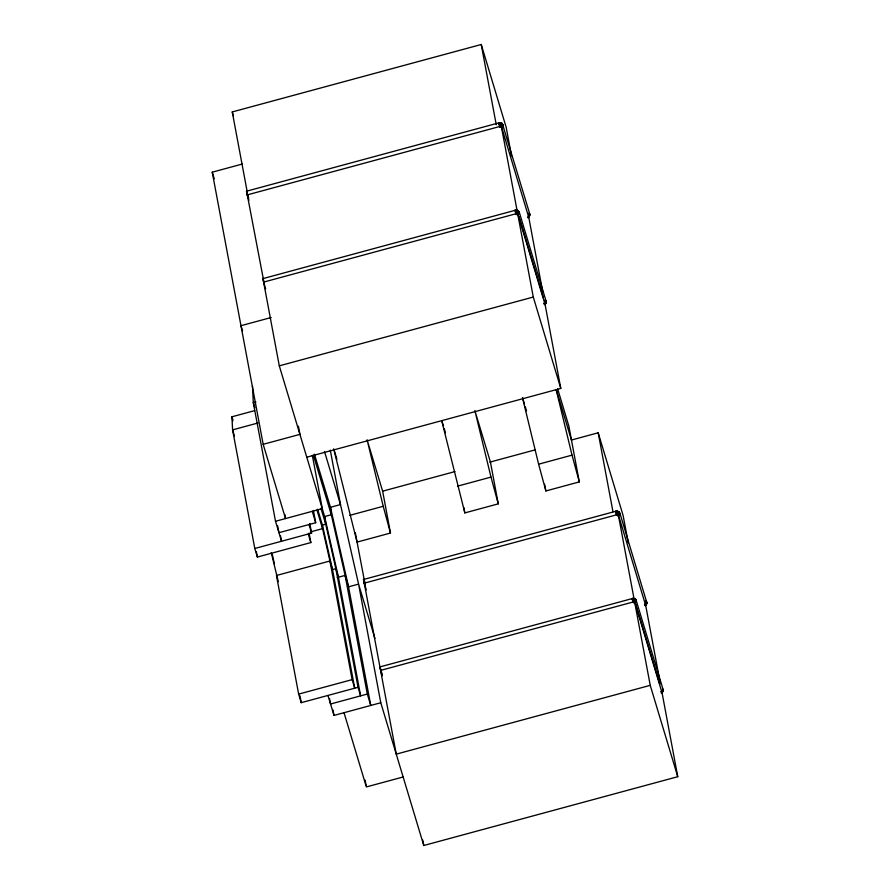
<?xml version="1.0" encoding="UTF-8"?>
<svg xmlns="http://www.w3.org/2000/svg" width="890" height="890" viewBox="0 0 890 890"><rect width="100%" height="100%" fill="white"/><g stroke="black" fill="none" stroke-linecap="round" stroke-linejoin="round"><path stroke-width="1.33" d="M247.287 193.987L247.72 196.312L246.497 191.216L498.801 122.876C507.478 121.118 497.443 132.198 503.05 125.312L502.438 124.567M517.257 211.13L519.037 211.831L517.212 214.902M617.86 515.966C618.394 515.188 619.54 509.859 615.769 511.172C617.927 511.049 621.888 513.563 617.771 515.777M633.179 598.77C640.155 596.956 630.776 607.759 636.339 600.839L635.137 599.871M545.103 302.277L545.648 303.735L544.635 304.614L546.037 301.054L519.371 212.543L517.546 210.652L518.503 211.242L517.824 214.156M645.584 604.521L646.118 603.898L646.073 605.089L644.827 605.545L645.673 605.233L646.674 602.118L620.019 513.608L618.806 512.64M363.454 579.512L364.689 584.596L363.454 579.512L615.835 511.261M499.802 127.17L499.001 123.287M516.122 214.39C513.964 209.484 516.856 209.039 516.356 214.357M633.324 602.652L632.289 598.803M517.991 214.512L519.348 213.022L518.848 211.442M618.628 515.566L619.985 514.086L619.496 512.507M528.382 216.17L529.784 215.046L529.105 213.077L529.083 214.412C530.251 218.061 526.78 216.637 529.717 213.822L502.527 124.211C499.212 122.008 504.163 125.212 500.803 127.492M544.947 303.457L545.826 302.122L544.947 304.58L545.67 303.334M662.483 689.26L662.961 691.319L661.359 692.776M543.901 303.601L546.115 302.277L545.837 300.631L544.825 300.086M644.549 604.666L646.485 603.776L646.585 602.441M663.083 690.573L662.805 688.927L662.716 690.34L660.87 691.897L662.816 691.007L663.006 689.338L636.339 600.839L635.438 599.471L634.225 599.426M617.838 514.698L617.104 511.216L618.283 511.494M634.948 602.797L633.747 601.785L633.635 598.336M529.194 213.745L529.327 216.515L528.315 217.394L528.96 215.324M543.868 303.813L545.737 303.39L545.748 302.044M644.516 604.877L646.374 604.455L646.396 603.109M646.785 602.886L645.595 605.645L646.307 604.399M661.615 691.308L661.604 692.075L662.705 691.675L662.716 690.34M500.035 127.137L499.579 122.753L502.171 124.01M515.121 210.107L515.9 209.984M500.269 127.148L500.636 123.298L499.891 123.254M516.589 214.379L516.957 210.518L516.211 210.474M355.332 532.876L365.234 585.075M634.158 601.918C635.76 600.806 633.48 597.079 634.893 599.37M500.48 127.214L501.459 123.565L500.302 123.376M516.801 214.446L517.813 211.331L516.667 210.04M529.105 216.793L529.695 215.369M544.469 304.157L545.292 302.544M545.437 304.024L546.015 302.6M645.105 605.222L645.929 603.609M646.073 605.089L646.663 603.665L646.374 604.455M662.449 691.13L662.783 690.418M661.993 692.453L662.26 690.84M662.394 692.309L662.983 690.896M618.194 514.921C621.632 512.05 614.946 510.804 619.117 512.24L619.407 512.851M545.737 303.39L546.149 301.821L544.903 300.631M662.705 691.675L662.905 689.661M528.627 217.349L529.617 214.145M661.915 692.865L661.915 691.752M633.958 602.853C635.104 602.074 636.573 598.225 633.947 599.126M528.07 217.249L528.782 216.748M528.004 217.783L528.793 217.138M661.381 693.132L662.082 692.654M516.634 210.607L518.325 210.863M616.993 512.251L618.973 511.928M543.879 303.412L544.647 303.012M644.516 604.477L645.294 604.076M247.275 192.184L232.257 111.94L481.234 44.5L506.176 127.292L511.516 155.861M284.767 514.465L285.534 518.558L263.173 444.321L212.243 172.182L242.436 163.994M263.763 281.262L247.298 194.877L501.281 126.091L528.793 217.449L542.7 291.731M262.962 278.615L516.945 209.829L501.281 126.091M320.956 508.324L325.729 524.166L335.841 568.654L358.047 687.291L360.628 695.846L338.423 577.221L324.627 516.556L279.293 365.846L263.618 282.108L517.602 213.311L545.125 304.68L560.789 388.418L306.816 457.204M271.172 317.519L240.968 325.695L242.57 331.002M279.293 365.846L533.277 297.049L517.602 213.311M255.931 401.935L253.305 402.647L275.511 521.273L281.529 541.254L280.506 535.802M254.662 410.635L231.934 416.787L232.59 429.87L254.796 548.496L257.377 557.062L310.844 542.577L309.053 533.032M257.989 422.995L232.59 429.87L234.437 435.989M263.173 444.321L299.93 434.365L298.406 426.188M333.661 448.816L357.068 542.099L390.476 533.043L382.644 491.18L454.99 471.578M489.778 462.155L535.313 449.828M628.229 542.789L623.134 515.588L598.191 432.796L571.424 440.038L556.361 389.92M275.511 521.273L322.291 508.602L312.346 455.424M329.979 507.422L340.492 504.574L330.301 450.151M324.75 516.523L331.314 514.743L330.457 507.289L314.47 454.223M313.414 510.459L315.705 522.741L278.948 532.698L277.669 525.879M349.803 515.343L383.223 506.288L367.08 439.76L382.644 491.18M457.571 486.151L490.991 477.096L474.859 410.568L490.423 461.988L498.255 503.851L464.836 512.907L441.763 420.948M557.652 388.886L568.855 426.076L579.301 481.902L545.882 490.957L538.617 464.191L572.036 455.146L556.217 389.942M321.802 525.234L325.729 524.166L324.627 516.556M310.532 531.897L322.569 528.638L322.391 525.078L317.619 509.236M254.796 548.496L311.6 533.11L309.82 523.565M331.926 569.722L335.841 568.654L338.423 577.221M337.232 577.543L345.109 575.407L331.314 514.743L313.358 455.146M348.068 586.966L358.57 584.118L340.492 504.574L324.494 451.508M382.355 674.943L379.93 666.91L364.266 583.173L618.239 514.375L645.762 605.745L660.169 682.73M379.93 666.91L633.914 598.113L618.239 514.375M634.57 601.607L650.234 685.345L396.261 754.142L380.586 670.404L634.57 601.607L662.093 692.965L677.757 776.703L423.774 845.5L380.775 702.744L358.57 584.118L374.946 638.464M358.047 687.291L301.232 702.677L298.651 694.111L352.128 679.626L329.923 561L322.569 528.638L316.962 510.048M367.314 694.044L370.752 705.459L348.546 586.833L345.109 575.407L367.314 694.044L330.546 704.001L329.534 698.539M327.965 695.435L333.995 715.415L380.775 702.744M403.137 776.981L366.38 786.938L344.018 712.701M528.315 216.559L529.417 216.159L529.428 214.813M498.789 123.009L499.657 122.876M498.845 123.365L499.746 123.232M498.967 123.91L501.493 124.111L503.017 125.802M499.123 124.622L501.393 124.789L502.772 126.313M499.334 125.434L501.181 125.579L502.305 126.814M499.557 126.302L501.66 127.281M515.121 210.24L515.978 210.107M515.177 210.596L516.067 210.452M515.288 211.141L517.813 211.331L519.348 213.022M515.455 211.853L517.713 212.02L519.093 213.533M515.655 212.666L517.502 212.799L518.625 214.045M515.889 213.533L517.546 213.856M615.758 511.305C618.327 511.928 616.848 519.337 615.813 511.661M615.924 512.206L618.45 512.395L619.985 514.086M616.091 512.918L618.361 513.085L619.729 514.598M616.303 513.73L618.149 513.864L619.273 515.11M616.525 514.598L617.426 514.565M632.089 598.536L632.946 598.403L633.747 601.785M632.145 598.881L635.46 599.526M632.256 599.437L634.781 599.626L636.317 601.317M632.423 600.138L634.681 600.305L636.061 601.829M632.623 600.95L634.47 601.095L635.594 602.33M499.501 122.876L500.525 122.942M515.822 210.096L516.845 210.173M515.766 210.441L518.503 211.242M617.482 511.238L616.625 511.172M633.814 598.458L632.946 598.403M500.136 122.92L501.315 123.198M516.456 210.151L517.646 210.429M633.424 598.436L634.615 598.725M645.473 601.151L646.674 602.118M645.55 601.696L646.162 602.029L646.073 601.362M500.725 123.109L501.838 124.344M617.682 511.394L618.572 512.139M501.682 123.432L502.716 124.611M518.002 210.663L519.037 211.831M618.65 511.728L619.685 512.896M634.971 598.948L636.005 600.127M246.497 191.216L247.075 192.819M518.47 211.175L518.77 211.798M635.438 599.471L635.727 600.082M518.948 216.448L543.278 297.216M635.505 603.409L659.835 684.176M533.277 297.049L560.789 388.418M650.234 685.345L677.757 776.703M522.552 397.652L524.533 404.249M525.334 406.886L526.524 410.846M441.907 420.926L443.498 426.199M444.288 428.835L445.478 432.796M232.257 111.94L233.447 115.878M334.529 451.441L336.909 459.351M364.244 580.48L365.434 584.419M247.476 194.142L248.666 198.103M247.298 194.877L248.922 200.272M364.266 583.173L366.28 589.881M263.618 282.108L265.643 288.816M380.586 670.404L382.211 675.788M352.128 679.626L354.709 688.193L332.504 569.567L329.923 561L276.456 575.485L298.651 694.111M212.243 172.182L214.245 178.823M312.268 511.316L315.705 522.741M309.019 524.544L311.6 533.11M308.263 534.022L310.844 542.577M254.84 407.72L253.305 402.647L252.482 386.138M232.735 419.435L231.934 416.787L232.857 420.837M278.292 581.604L271.239 552.568M263.818 282.742L262.817 278.448L263.829 282.375M572.036 455.146L579.301 481.902M490.991 477.096L498.255 503.851M383.223 506.288L390.476 533.043M522.475 397.663L538.617 464.191M330.457 507.289L348.546 586.833M322.391 525.078L332.504 569.567M272.284 554.392L274.432 563.826M598.191 432.796L612.965 511.683M481.234 44.5L496.253 124.745M544.613 484.205L545.882 490.957M463.824 507.5L464.836 512.907M422.772 840.093L423.774 845.5M365.1 780.118L366.124 785.57M332.971 709.964L333.995 715.415M299.963 695.858L301.232 702.677M256.353 551.611L257.377 557.062M646.485 601.696L646.752 603.342M545.837 300.631L546.115 302.277M545.425 300.297L545.526 300.965M529.517 213.4L529.784 215.046M379.785 666.732L381.02 671.828L379.785 666.732"/></g></svg>
